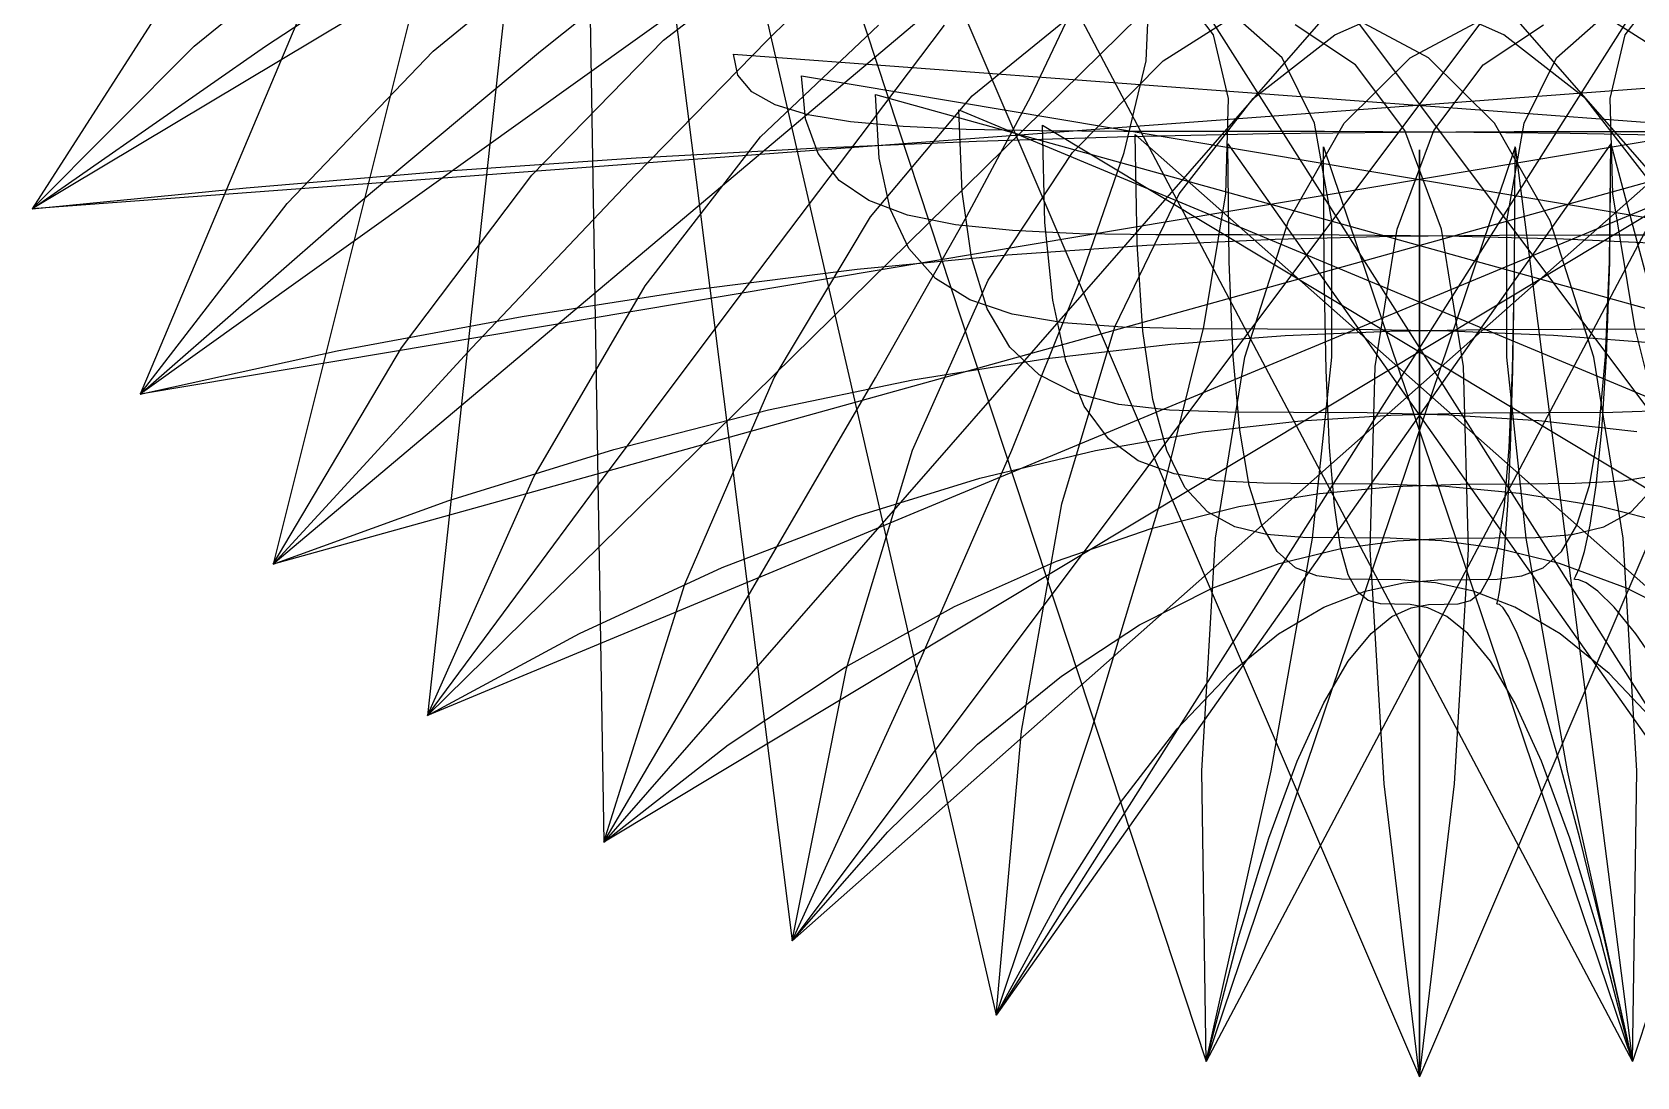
# Model space of a CAD drawing. Header units: metres. Extents: x -499 to 499, y -500 to 498.
# Drawn here: x -449 to 70, y -500 to -162 of the extents above; entities that cross this region are included whole.
import ezdxf

# ---------------------------------------------------------------- set-up
doc = ezdxf.new("R2010")
doc.units = ezdxf.units.M

msp = doc.modelspace()

# ---------------------------------------------------------------- linework, layer by layer
for p, q in [((-300, 200, -665.11), (0, -500, -81.11)), ((-298, 199, -665.11), (-69, -495, -82.11)), ((-298, 199, -665.11), (69, -495, -82.11)), ((-293, 198, -665.11), (-137, -480, -83.11)), ((-293, 198, -665.11), (137, -480, -83.11)), ((293, 198, -665.11), (-137, -480, -83.11)), ((298, 199, -665.11), (-69, -495, -82.11)), ((300, 200, -665.11), (0, -500, -81.11)), ((298, 199, -665.11), (69, -495, -82.11)), ((-285, 195, -665.11), (-203, -456, -86.11)), ((-285, 195, -665.11), (203, -456, -86.11)), ((285, 195, -665.11), (-203, -456, -86.11)), ((-259, 187, -665.11), (-321, -383, -94.11)), ((259, 187, -665.11), (-321, -383, -94.11)), ((-274, 192, -665.11), (-264, -424, -89.11)), ((-274, 192, -665.11), (264, -424, -89.11)), ((274, 192, -665.11), (-264, -424, -89.11)), ((-242, 182, -665.11), (-371, -334, -99.11)), ((242, 182, -665.11), (-371, -334, -99.11)), ((-222, 176, -665.11), (-414, -279, -105.11)), ((222, 176, -665.11), (-414, -279, -105.11)), ((-200, 169, -665.11), (-449, -219, -112.11)), ((200, 169, -665.11), (-449, -219, -112.11)), ((-396.51, -166.43, -190.98), (-345.05, -124.33, -261.97)), ((-373.42, -166.43, -190.98), (-309.59, -124.33, -261.97)), ((-319.16, -167.98, -256.87), (-272.3, -129.53, -321.2)), ((-284.45, -167.98, -256.87), (-236.2, -129.53, -321.2)), ((-244.68, -164.49, -317.51), (-202.03, -131.73, -375.32)), ((-211, -164.49, -317.51), (-177.87, -131.73, -375.32)), ((-66.62, -162.7, -465.48), (-76.26, -150.15, -505.28)), ((-27.36, -162.7, -465.48), (1.01, -150.15, -505.28)), ((27.36, -162.7, -465.48), (-1.01, -150.15, -505.28)), ((66.62, -162.7, -465.48), (76.26, -150.15, -505.28)), ((-144.69, -182.53, -370.2), (-110.33, -154.5, -422.11)), ((-125.65, -182.53, -370.2), (-112.42, -154.5, -422.11)), ((-88.41, -171.19, -420.84), (-87.53, -151.33, -466.51)), ((-82.87, -171.19, -420.84), (-51.73, -151.33, -466.51)), ((82.88, -171.19, -420.84), (51.73, -151.33, -466.51)), ((-213.26, -195.75, -314.44), (-175.05, -159.56, -372.76)), ((-181.01, -195.75, -314.44), (-153.66, -159.56, -372.76)), ((-44.38, -170.21, -465.14), (-58.99, -157.37, -505)), ((-20.7, -172.4, -464.8), (-40.16, -159.45, -504.73)), ((2.96, -170.21, -465.14), (-21.09, -157.37, -505)), ((-2.96, -170.21, -465.14), (21.09, -157.37, -505)), ((20.7, -172.4, -464.8), (40.16, -159.45, -504.73)), ((44.38, -170.21, -465.14), (58.99, -157.37, -505)), ((-287.25, -208.1, -252.49), (-244.68, -164.49, -317.51)), ((-253.66, -208.1, -252.49), (-211, -164.49, -317.51)), ((-61.81, -183.37, -419.58), (-66.62, -162.7, -465.48)), ((-53.78, -183.37, -419.58), (-27.36, -162.7, -465.48)), ((53.78, -183.37, -419.58), (27.36, -162.7, -465.48)), ((61.81, -183.37, -419.58), (66.62, -162.7, -465.48)), ((-449, -219, -112.11), (-373.42, -166.43, -190.98)), ((-449, -219, -112.11), (-396.51, -166.43, -190.98)), ((222, -169, -665.11), (-449, -219, -450.11)), ((-366.48, -217.35, -184.98), (-319.16, -167.98, -256.87)), ((-343.43, -217.35, -184.98), (-284.45, -167.98, -256.87)), ((-220.53, -175.77, -665.08), (-222, -169, -665.11)), ((-222, -169, -665.11), (449, -219, -450.11)), ((-112.31, -200.81, -368.66), (-82.87, -171.19, -420.84)), ((-95.56, -200.81, -368.66), (-88.41, -171.19, -420.84)), ((-33.91, -191.37, -419.15), (-44.38, -170.21, -465.14)), ((-24.31, -191.37, -419.15), (-2.96, -170.21, -465.14)), ((24.31, -191.37, -419.15), (2.96, -170.21, -465.14)), ((33.91, -191.37, -419.15), (44.38, -170.21, -465.14)), ((200, -176, -665.11), (-414, -279, -457.11)), ((-216.06, -181.2, -664.89), (-220.53, -175.77, -665.08)), ((-198.67, -189.96, -665.08), (-200, -176, -665.11)), ((-200, -176, -665.11), (414, -279, -457.11)), ((-4.69, -193.75, -418.73), (-20.7, -172.4, -464.8)), ((4.69, -193.75, -418.73), (20.7, -172.4, -464.8)), ((-208.55, -185.42, -664.38), (-216.06, -181.2, -664.89)), ((176, -182, -665.11), (-371, -334, -463.11)), ((-197.91, -188.6, -663.39), (-208.55, -185.42, -664.38)), ((-177.67, -221.64, -311.37), (-144.69, -182.53, -370.2)), ((-174.82, -202.6, -665.08), (-176, -182, -665.11)), ((-176, -182, -665.11), (371, -334, -463.11)), ((-146.59, -221.64, -311.37), (-125.65, -182.53, -370.2)), ((-77.69, -214.22, -367.12), (-53.78, -183.37, -419.58)), ((-62.6, -214.22, -367.12), (-61.81, -183.37, -419.58)), ((77.69, -214.22, -367.12), (53.78, -183.37, -419.58)), ((62.6, -214.22, -367.12), (61.81, -183.37, -419.58)), ((150, -187, -665.11), (-321, -383, -468.11)), ((122, -192, -665.11), (-264, -424, -473.11)), ((-194.63, -201.13, -664.9), (-198.67, -189.96, -665.08)), ((-184.09, -190.87, -661.75), (-197.91, -188.6, -663.39)), ((-167.03, -192.4, -659.3), (-184.09, -190.87, -661.75)), ((-148, -213.56, -665.08), (-149, -187, -665.11)), ((-149, -187, -665.11), (321, -383, -468.11)), ((-121.17, -223.44, -665.08), (-122, -192, -665.11)), ((-122, -192, -665.11), (264, -424, -473.11)), ((-42.35, -222.95, -366.61), (-24.31, -191.37, -419.15)), ((-28.3, -222.95, -366.61), (-33.91, -191.37, -419.15)), ((42.35, -222.95, -366.61), (24.31, -191.37, -419.15)), ((28.3, -222.95, -366.61), (33.91, -191.37, -419.15)), ((-250.57, -243.92, -248.85), (-213.26, -195.75, -314.44)), ((-217.45, -243.92, -248.85), (-181.01, -195.75, -314.44)), ((92, -195, -665.11), (-203, -456, -476.11)), ((-196.43, -199.4, -555.03), (-143.34, -197.12, -574.4)), ((-146.65, -193.32, -655.89), (-167.03, -192.4, -659.3)), ((-122.9, -193.8, -651.35), (-146.65, -193.32, -655.89)), ((-143.34, -197.12, -574.4), (-94.15, -195.6, -591.36)), ((-95.7, -193.97, -645.52), (-122.9, -193.8, -651.35)), ((-65, -194, -638.23), (-95.7, -193.97, -645.52)), ((-94.15, -195.6, -591.36), (-48.78, -194.67, -606.06)), ((-91.38, -230.37, -665.08), (-92, -195, -665.11)), ((-92, -195, -665.11), (203, -456, -476.11)), ((-30.73, -194.02, -629.34), (-65, -194, -638.23)), ((-48.78, -194.67, -606.06), (-7.18, -194.2, -618.67)), ((7.18, -194.2, -618.67), (-30.73, -194.02, -629.34)), ((-7.2, -225.6, -366.1), (4.69, -193.75, -418.73)), ((-7.18, -194.2, -618.67), (30.73, -194.02, -629.34)), ((7.2, -225.6, -366.1), (-4.69, -193.75, -418.73)), ((48.78, -194.67, -606.06), (7.18, -194.2, -618.67)), ((30.73, -194.02, -629.34), (65, -194, -638.23)), ((94.15, -195.6, -591.36), (48.78, -194.67, -606.06)), ((65, -194, -638.23), (95.7, -193.97, -645.52)), ((-253.48, -202.57, -533.07), (-196.43, -199.4, -555.03)), ((-187.83, -209.84, -664.41), (-194.63, -201.13, -664.9)), ((-139.54, -242.15, -309.53), (-112.31, -200.81, -368.66)), ((62, -198, -665.11), (-137, -480, -479.11)), ((-109.79, -242.15, -309.53), (-95.56, -200.81, -368.66)), ((31, -199, -665.11), (-69, -495, -480.11)), ((-61.58, -236.21, -665.08), (-62, -198, -665.11)), ((-62, -198, -665.11), (137, -480, -479.11)), ((-30.79, -239.11, -665.08), (-31, -199, -665.11)), ((-31, -199, -665.11), (69, -495, -480.11)), ((0, -240.65, -665.08), (0, -200, -665.11)), ((0, -200, -665.11), (0, -500, -481.11)), ((0, -240.65, -665.08), (0, -200, -665.11)), ((0, -200, -665.11), (0, -500, -481.11)), ((30.79, -239.11, -665.08), (31, -199, -665.11)), ((30.81, -239.11, -665.08), (31, -199, -665.11)), ((31, -199, -665.11), (69, -495, -480.11)), ((61.58, -236.21, -665.08), (62, -198, -665.11)), ((61.61, -236.21, -665.08), (62, -198, -665.11)), ((62, -198, -665.11), (137, -480, -479.11)), ((-379.7, -212.22, -480.77), (-314.54, -206.8, -508.37)), ((-314.54, -206.8, -508.37), (-253.48, -202.57, -533.07)), ((-171.24, -219.09, -664.91), (-174.82, -202.6, -665.08)), ((-449, -219, -450.11), (-379.7, -212.22, -480.77)), ((-329.46, -264.08, -179.83), (-287.25, -208.1, -252.49)), ((-306.71, -264.08, -179.83), (-253.66, -208.1, -252.49)), ((-178.19, -216.38, -663.44), (-187.83, -209.84, -664.41)), ((-414, -279, -105.11), (-343.43, -217.35, -184.98)), ((-414, -279, -105.11), (-366.48, -217.35, -184.98)), ((-165.66, -221.06, -661.86), (-178.19, -216.38, -663.44)), ((-144.97, -234.82, -664.91), (-148, -213.56, -665.08)), ((-98.52, -257.28, -307.69), (-77.69, -214.22, -367.12)), ((-69.75, -257.28, -307.69), (-62.6, -214.22, -367.12)), ((69.75, -257.28, -307.69), (62.6, -214.22, -367.12)), ((-208.84, -273.7, -245.2), (-177.67, -221.64, -311.37)), ((-176.07, -273.7, -245.2), (-146.59, -221.64, -311.37)), ((-165.2, -231.93, -664.43), (-171.24, -219.09, -664.91)), ((-150.16, -224.2, -659.49), (-165.66, -221.06, -661.86)), ((-56.46, -267.02, -307.07), (-42.35, -222.95, -366.61)), ((-28.29, -267.02, -307.07), (-28.3, -222.95, -366.61)), ((28.29, -267.02, -307.07), (28.3, -222.95, -366.61)), ((56.46, -267.02, -307.07), (42.35, -222.95, -366.61)), ((-131.63, -226.11, -656.19), (-150.16, -224.2, -659.49)), ((-110.02, -227.09, -651.8), (-131.63, -226.11, -656.19)), ((-118.67, -248.61, -664.92), (-121.17, -223.44, -665.08)), ((-85.24, -227.45, -646.15), (-110.02, -227.09, -651.8)), ((-57.25, -227.5, -639.11), (-85.24, -227.45, -646.15)), ((-25.97, -227.55, -630.5), (-57.25, -227.5, -639.11)), ((-46.7, -228.89, -607.99), (-8.66, -227.91, -620.18)), ((8.66, -227.91, -620.18), (-25.97, -227.55, -630.5)), ((-14.29, -270.05, -306.46), (-7.2, -225.6, -366.1)), ((-8.66, -227.91, -620.18), (25.97, -227.55, -630.5)), ((14.29, -270.05, -306.46), (7.2, -225.6, -366.1)), ((46.7, -228.89, -607.99), (8.66, -227.91, -620.18)), ((25.97, -227.55, -630.5), (57.25, -227.5, -639.11)), ((57.25, -227.5, -639.11), (85.24, -227.45, -646.15)), ((-156.65, -241.58, -663.49), (-165.2, -231.93, -664.43)), ((-133.28, -233.94, -577.36), (-88.22, -230.8, -593.76)), ((-89.49, -258.68, -664.92), (-91.38, -230.37, -665.08)), ((-88.22, -230.8, -593.76), (-46.7, -228.89, -607.99)), ((88.22, -230.8, -593.76), (46.7, -228.89, -607.99)), ((-234.29, -245.16, -537.37), (-181.95, -238.62, -558.61)), ((-181.95, -238.62, -558.61), (-133.28, -233.94, -577.36)), ((-139.84, -251.39, -664.44), (-144.97, -234.82, -664.91)), ((-60.29, -266.81, -664.92), (-61.58, -236.21, -665.08)), ((60.29, -266.81, -664.92), (61.58, -236.21, -665.08)), ((60.56, -266.81, -664.92), (61.61, -236.21, -665.08)), ((-286.61, -305.76, -175.55), (-250.57, -243.92, -248.85)), ((-263.83, -305.76, -175.55), (-217.45, -243.92, -248.85)), ((-164.06, -297.16, -243.02), (-139.54, -242.15, -309.53)), ((-145.52, -248.5, -661.95), (-156.65, -241.58, -663.49)), ((-131.91, -297.16, -243.02), (-109.79, -242.15, -309.53)), ((-30.14, -271.22, -664.92), (-30.79, -239.11, -665.08)), ((0, -273.2, -664.92), (0, -240.65, -665.08)), ((0, -273.2, -664.92), (0, -240.65, -665.08)), ((30.14, -271.22, -664.92), (30.79, -239.11, -665.08)), ((30.28, -271.22, -664.92), (30.81, -239.11, -665.08)), ((-290.37, -253.87, -513.48), (-234.29, -245.16, -537.37)), ((-131.75, -253.14, -659.65), (-145.52, -248.5, -661.95)), ((-114.44, -268.21, -664.46), (-118.67, -248.61, -664.92)), ((-350.25, -265.04, -486.77), (-290.37, -253.87, -513.48)), ((-132.57, -263.83, -663.53), (-139.84, -251.39, -664.44)), ((-115.28, -255.95, -656.45), (-131.75, -253.14, -659.65)), ((-115.73, -314.57, -240.83), (-98.52, -257.28, -307.69)), ((-96.06, -257.39, -652.18), (-115.28, -255.95, -656.45)), ((-74.03, -257.92, -646.7), (-96.06, -257.39, -652.18)), ((-86.3, -280.74, -664.47), (-89.49, -258.68, -664.92)), ((-84.02, -314.57, -240.83), (-69.75, -257.28, -307.69)), ((-49.12, -258, -639.86), (-74.03, -257.92, -646.7)), ((-21.29, -258.08, -631.5), (-49.12, -258, -639.86)), ((-43.43, -260.05, -609.63), (-9.54, -258.61, -621.48)), ((9.54, -258.61, -621.48), (-21.29, -258.08, -631.5)), ((-9.54, -258.61, -621.48), (21.29, -258.08, -631.5)), ((43.43, -260.05, -609.63), (9.54, -258.61, -621.48)), ((21.29, -258.08, -631.5), (49.13, -258, -639.86)), ((49.13, -258, -639.86), (74.03, -257.92, -646.7)), ((84.02, -314.57, -240.83), (69.75, -257.28, -307.69)), ((-371, -334, -99.11), (-306.71, -264.08, -179.83)), ((-371, -334, -99.11), (-329.46, -264.08, -179.83)), ((-123.09, -272.75, -662.03), (-132.57, -263.83, -663.53)), ((-120.58, -267.5, -579.89), (-80.42, -262.86, -595.82)), ((-80.42, -262.86, -595.82), (-43.43, -260.05, -609.63)), ((80.42, -262.86, -595.82), (43.43, -260.05, -609.63)), ((-414, -279, -457.11), (-350.25, -265.04, -486.77)), ((-163.97, -274.42, -561.68), (-120.58, -267.5, -579.89)), ((-108.45, -282.94, -663.57), (-114.44, -268.21, -664.46)), ((-66.01, -325.66, -240.1), (-56.46, -267.02, -307.07)), ((-58.12, -290.64, -664.48), (-60.29, -266.81, -664.92)), ((-34.59, -325.66, -240.1), (-28.29, -267.02, -307.07)), ((-15.9, -329.2, -239.37), (-14.29, -270.05, -306.46)), ((15.9, -329.2, -239.37), (14.29, -270.05, -306.46)), ((34.59, -325.66, -240.1), (28.29, -267.02, -307.07)), ((66.01, -325.66, -240.1), (56.46, -267.02, -307.07)), ((58.12, -290.64, -664.48), (60.29, -266.81, -664.92)), ((59.04, -290.64, -664.48), (60.56, -266.81, -664.92)), ((-237.76, -340.53, -171.26), (-208.84, -273.7, -245.2)), ((-214.93, -340.53, -171.26), (-176.07, -273.7, -245.2)), ((-210.65, -284.07, -541.05), (-163.97, -274.42, -561.68)), ((-111.36, -278.73, -659.79), (-123.09, -272.75, -662.03)), ((-29.06, -296.24, -664.48), (-30.14, -271.22, -664.92)), ((0, -298.55, -664.49), (0, -273.2, -664.92)), ((0, -298.55, -664.49), (0, -273.2, -664.92)), ((29.06, -296.24, -664.48), (30.14, -271.22, -664.92)), ((29.52, -296.24, -664.48), (30.28, -271.22, -664.92)), ((-97.32, -282.35, -656.66), (-111.36, -278.73, -659.79)), ((-260.67, -296.91, -517.85), (-210.65, -284.07, -541.05)), ((-100.64, -293.5, -662.11), (-108.45, -282.94, -663.57)), ((-80.9, -284.22, -652.5), (-97.32, -282.35, -656.66)), ((-81.77, -297.31, -663.6), (-86.3, -280.74, -664.47)), ((-62.07, -284.9, -647.16), (-80.9, -284.22, -652.5)), ((-40.75, -285, -640.48), (-62.07, -284.9, -647.16)), ((-16.9, -285.1, -632.33), (-40.75, -285, -640.48)), ((9.54, -285.78, -622.56), (-16.9, -285.1, -632.33)), ((-9.19, -285.78, -622.56), (17.32, -285.1, -632.33)), ((17.32, -285.1, -632.33), (41.25, -285, -640.48)), ((41.25, -285, -640.48), (62.64, -284.9, -647.16)), ((62.64, -284.9, -647.16), (81.55, -284.22, -652.5)), ((-70.21, -291.27, -597.54), (-38.35, -287.65, -611.01)), ((-55.03, -308.54, -663.62), (-58.12, -290.64, -664.48)), ((-38.35, -287.65, -611.01), (-9.19, -285.78, -622.56)), ((38.63, -287.65, -611.01), (9.54, -285.78, -622.56)), ((70.42, -291.27, -597.54), (38.63, -287.65, -611.01)), ((55.03, -308.54, -663.62), (58.12, -290.64, -664.48)), ((57.22, -308.54, -663.62), (59.04, -290.64, -664.48)), ((-104.81, -297.25, -582), (-70.21, -291.27, -597.54)), ((-90.98, -300.58, -659.92), (-100.64, -293.5, -662.11)), ((-314.1, -313.4, -491.92), (-260.67, -296.91, -517.85)), ((-185.38, -367.79, -168.69), (-164.06, -297.16, -243.02)), ((-162.71, -367.79, -168.69), (-131.91, -297.16, -243.02)), ((-142.22, -306.17, -564.24), (-104.81, -297.25, -582)), ((-79.41, -304.87, -656.88), (-90.98, -300.58, -659.92)), ((-75.86, -309.19, -662.15), (-81.77, -297.31, -663.6)), ((-27.51, -315.03, -663.63), (-29.06, -296.24, -664.48)), ((0, -317.6, -663.64), (0, -298.55, -664.49)), ((0, -317.6, -663.64), (0, -298.55, -664.49)), ((27.51, -315.03, -663.63), (29.06, -296.24, -664.48)), ((28.62, -315.03, -663.63), (29.52, -296.24, -664.48)), ((-321, -383, -94.11), (-263.83, -305.76, -175.55)), ((-321, -383, -94.11), (-286.61, -305.76, -175.55)), ((-182.49, -318.61, -544.12), (-142.22, -306.17, -564.24)), ((-65.9, -307.07, -652.82), (-79.41, -304.87, -656.88)), ((65.9, -307.07, -652.82), (79.41, -304.87, -656.88)), ((-68.54, -317.15, -660), (-75.86, -309.19, -662.15)), ((-50.41, -307.88, -647.61), (-65.9, -307.07, -652.82)), ((-58.47, -315.42, -599.25), (-32.36, -311.13, -612.38)), ((-51.02, -321.38, -662.2), (-55.03, -308.54, -663.62)), ((-32.87, -308, -641.11), (-50.41, -307.88, -647.61)), ((-13.27, -308.12, -633.16), (-32.87, -308, -641.11)), ((-32.36, -311.13, -612.38), (-8.46, -308.93, -623.64)), ((8.46, -308.93, -623.64), (-13.27, -308.12, -633.16)), ((-8.46, -308.93, -623.64), (13.27, -308.12, -633.16)), ((32.36, -311.13, -612.38), (8.46, -308.93, -623.64)), ((13.27, -308.12, -633.16), (32.88, -308, -641.11)), ((58.47, -315.42, -599.25), (32.36, -311.13, -612.38)), ((32.88, -308, -641.11), (50.41, -307.88, -647.61)), ((50.41, -307.88, -647.61), (65.9, -307.07, -652.82)), ((51.02, -321.38, -662.2), (55.03, -308.54, -663.62)), ((55.3, -321.38, -662.2), (57.22, -308.54, -663.62)), ((68.54, -317.15, -660), (75.86, -309.19, -662.15)), ((-371, -334, -463.11), (-314.1, -313.4, -491.92)), ((-128.74, -388.13, -166.12), (-115.73, -314.57, -240.83)), ((-106.18, -388.13, -166.12), (-84.02, -314.57, -240.83)), ((-86.83, -322.5, -584.11), (-58.47, -315.42, -599.25)), ((-25.5, -328.5, -662.22), (-27.51, -315.03, -663.63)), ((25.5, -328.5, -662.22), (27.51, -315.03, -663.63)), ((27.66, -328.5, -662.22), (28.62, -315.03, -663.63)), ((86.83, -322.5, -584.11), (58.47, -315.42, -599.25)), ((-225.68, -335.18, -521.49), (-182.49, -318.61, -544.12)), ((-59.76, -321.98, -657), (-68.54, -317.15, -660)), ((-49.5, -324.46, -653.01), (-59.76, -321.98, -657)), ((-46.04, -329.98, -660.09), (-51.02, -321.38, -662.2)), ((0, -331.25, -662.23), (0, -317.6, -663.64)), ((0, -331.25, -662.23), (0, -317.6, -663.64)), ((46.04, -329.98, -660.09), (51.02, -321.38, -662.2)), ((49.5, -324.46, -653.01), (59.76, -321.98, -657)), ((53.44, -329.98, -660.09), (55.3, -321.38, -662.2)), ((59.76, -321.98, -657), (68.54, -317.15, -660)), ((-117.49, -333.06, -566.8), (-86.83, -322.5, -584.11)), ((-70.4, -400.96, -165.26), (-66.01, -325.66, -240.1)), ((-37.72, -325.37, -647.88), (-49.5, -324.46, -653.01)), ((-47.92, -400.96, -165.26), (-34.59, -325.66, -240.1)), ((-24.38, -325.5, -641.48), (-37.72, -325.37, -647.88)), ((-25.39, -329.02, -613.2), (-7.14, -326.54, -624.28)), ((-9.43, -325.63, -633.66), (-24.38, -325.5, -641.48)), ((7.14, -326.54, -624.28), (-9.43, -325.63, -633.66)), ((-7.14, -326.54, -624.28), (9.43, -325.63, -633.66)), ((25.39, -329.02, -613.2), (7.14, -326.54, -624.28)), ((9.43, -325.63, -633.66), (24.38, -325.5, -641.48)), ((24.38, -325.5, -641.48), (37.72, -325.37, -647.88)), ((47.92, -400.96, -165.26), (34.59, -325.66, -240.1)), ((37.72, -325.37, -647.88), (49.5, -324.46, -653.01)), ((70.4, -400.96, -165.26), (66.01, -325.66, -240.1)), ((-40.09, -335.19, -657.13), (-46.04, -329.98, -660.09)), ((-45.35, -333.85, -600.28), (-25.39, -329.02, -613.2)), ((-23.01, -337.53, -660.11), (-25.5, -328.5, -662.22)), ((-11.36, -405.15, -164.4), (-15.9, -329.2, -239.37)), ((0, -340.4, -660.14), (0, -331.25, -662.23)), ((0, -340.4, -660.14), (0, -331.25, -662.23)), ((11.36, -405.15, -164.4), (15.9, -329.2, -239.37)), ((23.01, -337.53, -660.11), (25.5, -328.5, -662.22)), ((45.35, -333.85, -600.28), (25.39, -329.02, -613.2)), ((26.73, -337.53, -660.11), (27.66, -328.5, -662.22)), ((40.09, -335.19, -657.13), (46.04, -329.98, -660.09)), ((51.84, -335.19, -657.13), (53.44, -329.98, -660.09)), ((-271.83, -356.44, -496.2), (-225.68, -335.18, -521.49)), ((-150.49, -347.79, -547.2), (-117.49, -333.06, -566.8)), ((-67.05, -341.81, -585.37), (-45.35, -333.85, -600.28)), ((-33.14, -337.87, -653.2), (-40.09, -335.19, -657.13)), ((-20.02, -343, -657.18), (-23.01, -337.53, -660.11)), ((20.02, -343, -657.18), (23.01, -337.53, -660.11)), ((25.94, -343, -657.18), (26.73, -337.53, -660.11)), ((33.14, -337.87, -653.2), (40.09, -335.19, -657.13)), ((67.05, -341.81, -585.37), (45.35, -333.85, -600.28)), ((50.67, -337.87, -653.2), (51.84, -335.19, -657.13)), ((-264, -424, -89.11), (-214.93, -340.53, -171.26)), ((-264, -424, -89.11), (-237.76, -340.53, -171.26)), ((-90.53, -353.69, -568.34), (-67.05, -341.81, -585.37)), ((-25.16, -338.86, -648.16), (-33.14, -337.87, -653.2)), ((-30.95, -348.02, -601.31), (-17.49, -342.81, -614.03)), ((-16.12, -339, -641.86), (-25.16, -338.86, -648.16)), ((-17.49, -342.81, -614.03), (-5.18, -340.13, -624.93)), ((-6.02, -339.14, -634.16), (-16.12, -339, -641.86)), ((5.18, -340.13, -624.93), (-6.02, -339.14, -634.16)), ((-5.18, -340.13, -624.93), (6.02, -339.14, -634.16)), ((0, -345.95, -657.22), (0, -340.4, -660.14)), ((0, -345.95, -657.22), (0, -340.4, -660.14)), ((17.49, -342.81, -614.03), (5.18, -340.13, -624.93)), ((6.02, -339.14, -634.16), (16.12, -339, -641.86)), ((16.12, -339, -641.86), (25.16, -338.86, -648.16)), ((30.95, -348.02, -601.31), (17.49, -342.81, -614.03)), ((25.16, -338.86, -648.16), (33.14, -337.87, -653.2)), ((50.12, -338.86, -648.16), (50.67, -337.87, -653.2)), ((50.38, -339, -641.86), (50.12, -338.86, -648.16)), ((51.61, -339.14, -634.16), (50.38, -339, -641.86)), ((54.01, -340.13, -624.93), (51.61, -339.14, -634.16)), ((57.75, -342.81, -614.03), (54.01, -340.13, -624.93)), ((63.03, -348.02, -601.31), (57.75, -342.81, -614.03)), ((90.53, -353.69, -568.34), (67.05, -341.81, -585.37)), ((-185.88, -367.39, -525.14), (-150.49, -347.79, -547.2)), ((-16.54, -345.82, -653.27), (-20.02, -343, -657.18)), ((-12.53, -346.85, -648.25), (-16.54, -345.82, -653.27)), ((-8, -347, -641.98), (-12.53, -346.85, -648.25)), ((-2.93, -347.15, -634.33), (-8, -347, -641.98)), ((2.7, -348.18, -625.15), (-2.93, -347.15, -634.33)), ((-2.7, -348.18, -625.15), (2.93, -347.15, -634.33)), ((0, -348.8, -653.33), (0, -345.95, -657.22)), ((0, -348.8, -653.33), (0, -345.95, -657.22)), ((2.93, -347.15, -634.33), (8, -347, -641.98)), ((8, -347, -641.98), (12.53, -346.85, -648.25)), ((12.53, -346.85, -648.25), (16.54, -345.82, -653.27)), ((16.54, -345.82, -653.27), (20.02, -343, -657.18)), ((25.11, -346.85, -648.25), (25.37, -345.82, -653.27)), ((25.25, -347, -641.98), (25.11, -346.85, -648.25)), ((25.89, -347.15, -634.33), (25.25, -347, -641.98)), ((25.37, -345.82, -653.27), (25.94, -343, -657.18)), ((27.11, -348.18, -625.15), (25.89, -347.15, -634.33)), ((-45.58, -356.62, -586.64), (-30.95, -348.02, -601.31)), ((-15.65, -356.47, -601.65), (-8.88, -351, -614.3)), ((-8.88, -351, -614.3), (-2.7, -348.18, -625.15)), ((0, -349.85, -648.34), (0, -348.8, -653.33)), ((0, -349.85, -648.34), (0, -348.8, -653.33)), ((0, -350, -642.11), (0, -349.85, -648.34)), ((0, -350, -642.11), (0, -349.85, -648.34)), ((0, -350.15, -634.49), (0, -350, -642.11)), ((0, -350.15, -634.49), (0, -350, -642.11)), ((0, -351.2, -625.36), (0, -350.15, -634.49)), ((0, -351.2, -625.36), (0, -350.15, -634.49)), ((0, -354.05, -614.58), (0, -351.2, -625.36)), ((0, -354.05, -614.58), (0, -351.2, -625.36)), ((8.88, -351, -614.3), (2.7, -348.18, -625.15)), ((15.65, -356.47, -601.65), (8.88, -351, -614.3)), ((29.01, -351, -614.3), (27.11, -348.18, -625.15)), ((31.69, -356.47, -601.65), (29.01, -351, -614.3)), ((45.58, -356.62, -586.64), (30.95, -348.02, -601.31)), ((70.02, -356.62, -586.64), (63.03, -348.02, -601.31)), ((-321, -383, -468.11), (-271.83, -356.44, -496.2)), ((-115.83, -370.26, -549.04), (-90.53, -353.69, -568.34)), ((-61.39, -369.46, -569.88), (-45.58, -356.62, -586.64)), ((-23, -365.5, -587.06), (-15.65, -356.47, -601.65)), ((0, -359.6, -602), (0, -354.05, -614.58)), ((0, -359.6, -602), (0, -354.05, -614.58)), ((23, -365.5, -587.06), (15.65, -356.47, -601.65)), ((35.22, -365.5, -587.06), (31.69, -356.47, -601.65)), ((61.39, -369.46, -569.88), (45.58, -356.62, -586.64)), ((78.9, -369.46, -569.88), (70.02, -356.62, -586.64)), ((0, -368.75, -587.48), (0, -359.6, -602)), ((0, -368.75, -587.48), (0, -359.6, -602)), ((-223.7, -392.56, -500.49), (-185.88, -367.39, -525.14)), ((-203, -456, -86.11), (-162.71, -367.79, -168.69)), ((-203, -456, -86.11), (-185.38, -367.79, -168.69)), ((-30.95, -378.97, -570.39), (-23, -365.5, -587.06)), ((0, -382.4, -570.9), (0, -368.75, -587.48)), ((0, -382.4, -570.9), (0, -368.75, -587.48)), ((30.95, -378.97, -570.39), (23, -365.5, -587.06)), ((39.7, -378.97, -570.39), (35.22, -365.5, -587.06)), ((-142.98, -392.32, -527.33), (-115.83, -370.26, -549.04)), ((-78.42, -387.36, -550.88), (-61.39, -369.46, -569.88)), ((78.42, -387.36, -550.88), (61.39, -369.46, -569.88)), ((-39.52, -397.76, -551.49), (-30.95, -378.97, -570.39)), ((39.52, -397.76, -551.49), (30.95, -378.97, -570.39)), ((45.23, -397.76, -551.49), (39.7, -378.97, -570.39)), ((0, -401.45, -552.11), (0, -382.4, -570.9)), ((0, -401.45, -552.11), (0, -382.4, -570.9)), ((-137, -480, -83.11), (-106.18, -388.13, -166.12)), ((-137, -480, -83.11), (-128.74, -388.13, -166.12)), ((-96.68, -411.19, -529.51), (-78.42, -387.36, -550.88)), ((-264, -424, -473.11), (-223.7, -392.56, -500.49)), ((-172.03, -420.63, -503.06), (-142.98, -392.32, -527.33)), ((-48.7, -422.78, -530.24), (-39.52, -397.76, -551.49)), ((48.7, -422.78, -530.24), (39.52, -397.76, -551.49)), ((51.9, -422.78, -530.24), (45.23, -397.76, -551.49)), ((-69, -495, -82.11), (-70.4, -400.96, -165.26)), ((-69, -495, -82.11), (-47.92, -400.96, -165.26)), ((0, -426.8, -530.97), (0, -401.45, -552.11)), ((0, -426.8, -530.97), (0, -401.45, -552.11)), ((69, -495, -82.11), (47.92, -400.96, -165.26)), ((69, -495, -82.11), (70.4, -400.96, -165.26)), ((0, -500, -81.11), (-11.36, -405.15, -164.4)), ((0, -500, -81.11), (11.36, -405.15, -164.4)), ((-116.2, -441.79, -505.64), (-96.68, -411.19, -529.51)), ((-203, -456, -476.11), (-172.03, -420.63, -503.06)), ((-58.53, -454.89, -506.49), (-48.7, -422.78, -530.24)), ((58.53, -454.89, -506.49), (48.7, -422.78, -530.24)), ((59.79, -454.89, -506.49), (51.9, -422.78, -530.24)), ((0, -459.35, -507.35), (0, -426.8, -530.97)), ((0, -459.35, -507.35), (0, -426.8, -530.97)), ((-137, -480, -479.11), (-116.2, -441.79, -505.64)), ((-69, -495, -480.11), (-58.53, -454.89, -506.49)), ((69, -495, -480.11), (58.53, -454.89, -506.49)), ((69, -495, -480.11), (59.79, -454.89, -506.49)), ((0, -500, -481.11), (0, -459.35, -507.35)), ((0, -500, -481.11), (0, -459.35, -507.35))]:
    msp.add_line(p, q)

doc.saveas('drawing.dxf')
